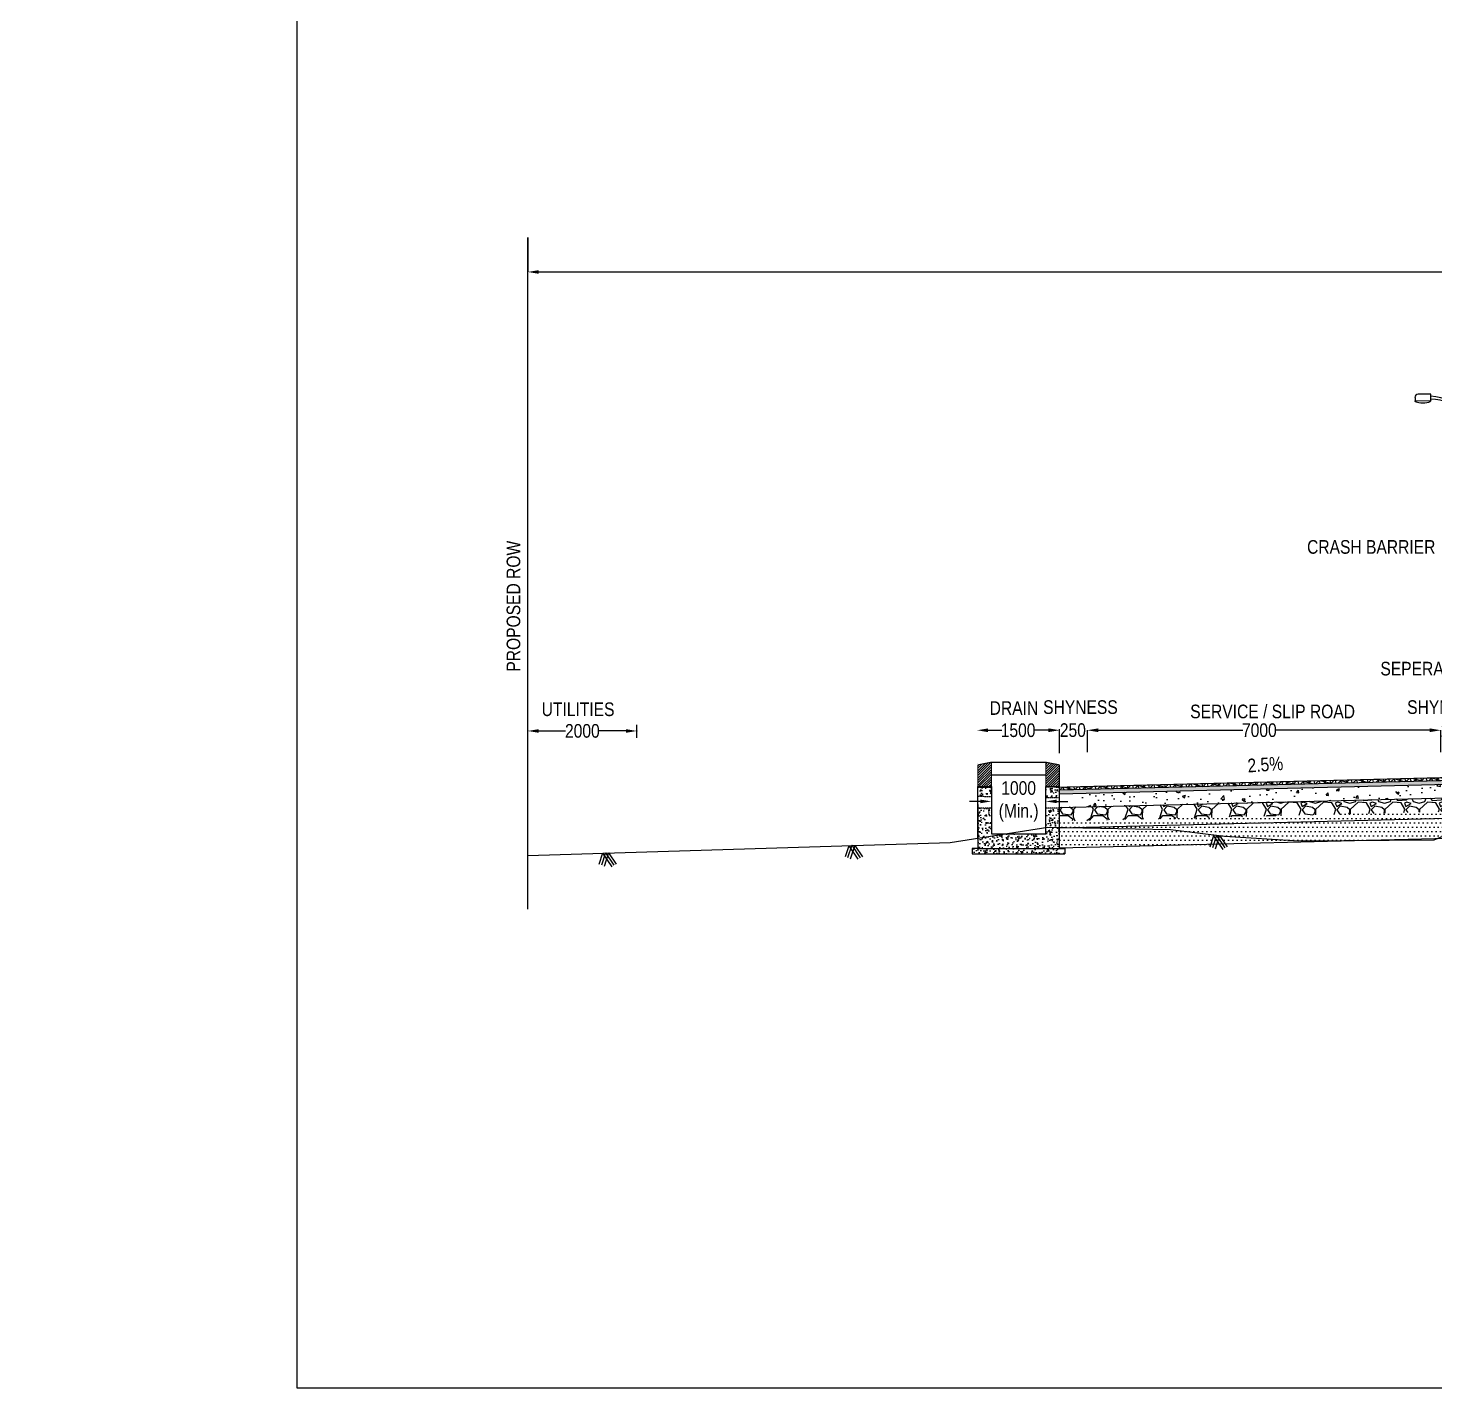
# Model space of a CAD drawing. Header units: millimetres. Extents: x 207528 to 778454, y -364692 to 101323.
# Drawn here: x 369723 to 395534, y -51367 to -26410 of the extents above; entities that cross this region are included whole.
import ezdxf

# ---------------------------------------------------------------- set-up
doc = ezdxf.new("R2010")
doc.units = ezdxf.units.MM
doc.linetypes.add('DASHED2', pattern=[0.375, 0.25, -0.125])
for name, color, linetype in [('Dim', 253, 'Continuous'), ('Dimension', 253, 'Continuous'), ('hatch', 253, 'Continuous'), ('Proposed ROW', 241, 'MNEW')]:
    doc.layers.add(name, color=color, linetype=linetype)
doc.styles.add('DIM', font='ARIALN.TTF', dxfattribs={"height": 250})
doc.styles.get("Standard").update_dxf_attribs({"font": 'arial.ttf'})
doc.styles.add('STRIP PLAN STYLE', font='ARIALN.TTF')
doc.linetypes.add('MNEW', pattern='A,26.152623,-1.048632,["PROW",Standard,S=1.75,R=0,X=0,Y=-0.975095],-7.693777,26.152623', length=61.047655)
doc.dimstyles.new('DIM', dxfattribs={"dimtxt": 250, "dimasz": 200, "dimexe": 0.18, "dimexo": 0.0625, "dimgap": 0.09, "dimtad": 0, "dimtih": 1, "dimtoh": 1, "dimdec": 0, "dimzin": 0, "dimdsep": 46, "dimtxsty": 'DIM', "dimcen": 0.09, "dimclrd": 256, "dimclrt": 7, "dimadec": 0, "dimazin": 0, "dimtfac": 1, "dimtdec": 0, "dimtofl": 0, "dimtmove": 0, "dimatfit": 3, "dimfxl": 1, "dimtolj": 1, "dimtzin": 0, "dimarcsym": 0})

# ---------------------------------------------------------------- blocks, each defined once
blk = doc.blocks.new('*D324')
at = {"layer": 'Defpoints', "color": 0, "transparency": 16777216}
for p in [(378892, -30254), (438892, -30202), (438892, -30886)]:
    blk.add_point(p, dxfattribs=at)
at = {"layer": 'Dim', "color": 0, "lineweight": -2, "transparency": 16777216}
for p, q in [((378892, -30254), (378892, -30886)), ((438892, -30202), (438892, -30886))]:
    blk.add_line(p, q, dxfattribs=at)
at = {"layer": 'Dim', "lineweight": -2, "transparency": 16777216}
for p, q in [((379092, -30886), (406670, -30886)), ((438692, -30886), (414016, -30886))]:
    blk.add_line(p, q, dxfattribs=at)
at = {"layer": 'Dim', "transparency": 16777216}
for points in [[(379092, -30852), (379092, -30919), (378892, -30886)], [(438692, -30852), (438692, -30919), (438892, -30886)]]:
    blk.add_solid(points, dxfattribs=at)
at = {"layer": 'Dim', "color": 7, "transparency": 16777216, "insert": (410343, -30886), "char_height": 400, "attachment_point": 5, "style": 'STRIP PLAN STYLE'}
blk.add_mtext('\\A1;PROPOSED RIGHT OF WAY (60m)', dxfattribs=at)
blk = doc.blocks.new('DDD')
for p, q in [((1867070, -106568), (1867071, -106627)), ((1867358, -106507), (1867129, -106509)), ((1867359, -106625), (1867358, -106507)), ((1867071, -106627), (1867359, -106625)), ((1868297, -107444), (1868295, -109214)), ((1868407, -107450), (1868407, -109214))]:
    blk.add_line(p, q)
for centre, major_axis, start_param, end_param in [((1867129, -106568), (41.7, 41.7), 0.793568, 2.364365), ((1867273, -107703), (-822, 822), 4.14637, 5.423964), ((1867323, -107580), (-343, 922), 4.488864, 5.890241)]:
    blk.add_ellipse(centre, major_axis=major_axis, ratio=1, start_param=start_param, end_param=end_param)
at = {"extrusion": (0, 0, -1)}
blk.add_ellipse((1867215, -106626), major_axis=(144, 1), ratio=0.331897, start_param=0, end_param=3.141593, dxfattribs=at)
blk = doc.blocks.new('DUAL LIGHT')
for p, q in [((1621822, -144545), (1621823, -144427)), ((1621823, -144427), (1622052, -144429)), ((1622110, -144488), (1622110, -144547)), ((1622110, -144547), (1621822, -144545)), ((1620774, -145370), (1620774, -146570)), ((1620884, -145364), (1620885, -146570))]:
    blk.add_line(p, q)
at = {"extrusion": (0, 0, -1)}
for centre, major_axis, start_param, end_param in [((1621908, -145623), (822, 822), 4.14637, 5.423964), ((1621858, -145500), (343, 922), 4.488864, 5.890241), ((1622052, -144487), (-41.7, 41.7), 0.793568, 2.364365)]:
    blk.add_ellipse(centre, major_axis=major_axis, ratio=1, start_param=start_param, end_param=end_param, dxfattribs=at)
blk.add_ellipse((1621966, -144546), major_axis=(-144, 1), ratio=0.331897, start_param=0, end_param=3.141593)
blk.add_blockref('DDD', (-247523, -37321))
blk = doc.blocks.new('*D339')
at = {"layer": 'Defpoints', "color": 0, "transparency": 16777216}
for p in [(389158, -39297), (389158, -39700), (395641, -39700)]:
    blk.add_point(p, dxfattribs=at)
at = {"layer": 'Dim', "color": 0, "lineweight": -2, "transparency": 16777216}
for p, q in [((389158, -39700), (389158, -39297)), ((395641, -39700), (395641, -39297))]:
    blk.add_line(p, q, dxfattribs=at)
at = {"layer": 'Dim', "lineweight": -2, "transparency": 16777216}
for p, q in [((389358, -39297), (392009, -39297)), ((395441, -39297), (392619, -39297))]:
    blk.add_line(p, q, dxfattribs=at)
at = {"layer": 'Dim', "transparency": 16777216}
for points in [[(389358, -39264), (389358, -39331), (389158, -39297)], [(395441, -39264), (395441, -39331), (395641, -39297)]]:
    blk.add_solid(points, dxfattribs=at)
at = {"layer": 'Dim', "color": 7, "transparency": 16777216, "insert": (392314, -39297), "char_height": 250, "attachment_point": 5, "style": 'DIM'}
blk.add_mtext('\\A1;7000', dxfattribs=at)
blk = doc.blocks.new('*D340')
at = {"layer": 'Defpoints', "color": 0, "transparency": 16777216}
for p in [(388397, -40603), (387397, -41084), (388397, -41084)]:
    blk.add_point(p, dxfattribs=at)
at = {"layer": 'Dim', "lineweight": -2, "transparency": 16777216}
for p, q in [((387197, -40603), (386997, -40603)), ((388597, -40603), (388797, -40603))]:
    blk.add_line(p, q, dxfattribs=at)
at = {"layer": 'Dim', "color": 0, "lineweight": -2, "transparency": 16777216}
for p, q in [((387397, -40604), (387397, -40603)), ((388397, -40604), (388397, -40603))]:
    blk.add_line(p, q, dxfattribs=at)
at = {"layer": 'Dim', "transparency": 16777216}
for points in [[(387197, -40570), (387197, -40636), (387397, -40603)], [(388597, -40570), (388597, -40636), (388397, -40603)]]:
    blk.add_solid(points, dxfattribs=at)
at = {"layer": 'Dim', "color": 7, "transparency": 16777216, "insert": (387897, -40603), "char_height": 250, "attachment_point": 5, "style": 'DIM'}
blk.add_mtext('\\A1;1000 \\P(Min.)', dxfattribs=at)
blk = doc.blocks.new('*D334')
at = {"layer": 'Defpoints', "color": 0, "transparency": 16777216}
for p in [(387135, -39297), (387135, -39297), (388640, -39298)]:
    blk.add_point(p, dxfattribs=at)
at = {"layer": 'Dimension', "color": 0, "lineweight": -2, "transparency": 16777216}
for p, q in [((387135, -39298), (387135, -39298)), ((388640, -39298), (388640, -39298))]:
    blk.add_line(p, q, dxfattribs=at)
at = {"layer": 'Dimension', "lineweight": -2, "transparency": 16777216}
for p, q in [((387335, -39298), (387591, -39298)), ((388440, -39298), (388184, -39298))]:
    blk.add_line(p, q, dxfattribs=at)
at = {"layer": 'Dimension', "transparency": 16777216}
for points in [[(387335, -39264), (387335, -39331), (387135, -39297)], [(388440, -39264), (388440, -39331), (388640, -39298)]]:
    blk.add_solid(points, dxfattribs=at)
at = {"layer": 'Dimension', "color": 7, "transparency": 16777216, "insert": (387887, -39298), "char_height": 250, "width": 591.23, "attachment_point": 5, "style": 'DIM'}
blk.add_mtext('\\A1;1500', dxfattribs=at)
blk = doc.blocks.new('*D335')
at = {"layer": 'Defpoints', "color": 0, "transparency": 16777216}
for p in [(378892, -39253), (378892, -39310), (380892, -39254)]:
    blk.add_point(p, dxfattribs=at)
at = {"layer": 'Dimension', "color": 0, "lineweight": -2, "transparency": 16777216}
for p, q in [((378892, -39309), (378892, -39311)), ((380892, -39309), (380892, -39311))]:
    blk.add_line(p, q, dxfattribs=at)
at = {"layer": 'Dimension', "lineweight": -2, "transparency": 16777216}
for p, q in [((379092, -39310), (379584, -39310)), ((380692, -39310), (380199, -39310))]:
    blk.add_line(p, q, dxfattribs=at)
at = {"layer": 'Dimension', "transparency": 16777216}
for points in [[(379092, -39277), (379092, -39344), (378892, -39310)], [(380692, -39277), (380692, -39344), (380892, -39310)]]:
    blk.add_solid(points, dxfattribs=at)
at = {"layer": 'Dimension', "color": 7, "transparency": 16777216, "insert": (379892, -39310), "char_height": 250, "attachment_point": 5, "style": 'DIM'}
blk.add_mtext('\\A1;2000', dxfattribs=at)
blk = doc.blocks.new('*D336')
at = {"layer": 'Defpoints', "color": 0, "transparency": 16777216}
for p in [(396149, -39296), (395639, -39613), (396149, -39613)]:
    blk.add_point(p, dxfattribs=at)
at = {"layer": 'Dim', "lineweight": -2, "transparency": 16777216}
for p, q in [((395439, -39296), (395239, -39296)), ((396349, -39296), (396549, -39296))]:
    blk.add_line(p, q, dxfattribs=at)
at = {"layer": 'Dim', "color": 0, "lineweight": -2, "transparency": 16777216}
for p, q in [((395639, -39297), (395639, -39296)), ((396149, -39297), (396149, -39296))]:
    blk.add_line(p, q, dxfattribs=at)
at = {"layer": 'Dim', "transparency": 16777216}
for points in [[(395439, -39263), (395439, -39329), (395639, -39296)], [(396349, -39263), (396349, -39329), (396149, -39296)]]:
    blk.add_solid(points, dxfattribs=at)
at = {"layer": 'Dim', "color": 7, "transparency": 16777216, "insert": (395884, -39296), "char_height": 250, "attachment_point": 5, "style": 'DIM'}
blk.add_mtext('\\A1;250', dxfattribs=at)
blk = doc.blocks.new('*D337')
at = {"layer": 'Defpoints', "color": 0, "transparency": 16777216}
for p in [(389158, -39296), (388647, -39613), (389158, -39613)]:
    blk.add_point(p, dxfattribs=at)
at = {"layer": 'Dim', "lineweight": -2, "transparency": 16777216}
for p, q in [((388447, -39296), (388247, -39296)), ((389358, -39296), (389558, -39296))]:
    blk.add_line(p, q, dxfattribs=at)
at = {"layer": 'Dim', "color": 0, "lineweight": -2, "transparency": 16777216}
for p, q in [((388647, -39297), (388647, -39296)), ((389158, -39297), (389158, -39296))]:
    blk.add_line(p, q, dxfattribs=at)
at = {"layer": 'Dim', "transparency": 16777216}
for points in [[(388447, -39263), (388447, -39329), (388647, -39296)], [(389358, -39263), (389358, -39329), (389158, -39296)]]:
    blk.add_solid(points, dxfattribs=at)
at = {"layer": 'Dim', "color": 7, "transparency": 16777216, "insert": (388892, -39296), "char_height": 250, "attachment_point": 5, "style": 'DIM'}
blk.add_mtext('\\A1;250', dxfattribs=at)

msp = doc.modelspace()

# ---------------------------------------------------------------- hatches: boundary and pattern name
h = msp.add_hatch()
h.set_pattern_fill('GOST_GLASS', color=41, scale=5)
h.set_pattern_definition([(45, (294910.523, -53854.15), (42.426407, -4e-15), [25, -35]), (45, (294921.13, -53854.15), (42.426407, -4e-15), [10, -50]), (45, (294910.523, -53843.545), (42.426407, -4e-15), [10, -50])])
h.paths.add_polyline_path([(396011, -40208.7), (396011, -40278.8), (390431.9, -40418.2), (390185.5, -40398.6), (389787.4, -40364.3)])
h.paths.add_polyline_path([(388646.7, -40392.8), (389787.4, -40364.3), (390185.5, -40398.6), (390431.9, -40418.2), (388646.7, -40462.9)])
at = {"layer": 'Dim'}
h = msp.add_hatch(dxfattribs=at)
h.set_pattern_fill('ANSI31', color=256, scale=10)
h.set_pattern_definition([(45, (269964.223, -53680.295), (-22.45064, 22.45064), [])])
h.paths.add_polyline_path([(387397, -40049.6), (387147.4, -40071), (387147.3, -40332.2), (387397, -40332.2)])
h.paths.add_polyline_path([(387397, -39962), (387396.9, -39883.5), (387147.5, -39933.1), (387147.4, -40071), (387397, -40049.6)])
h = msp.add_hatch(dxfattribs=at)
h.set_pattern_fill('ANSI31', color=256, scale=10)
h.set_pattern_definition([(45, (270064.223, -53680.295), (-22.45064, 22.45064), [])])
edge = h.paths.add_edge_path()
edge.add_line((388647.1, -39933.3), (388397.1, -39883.5))
edge.add_line((388397.1, -39883.5), (388397, -39962))
edge.add_line((388397, -39962), (388397, -40332.2))
edge.add_line((388397, -40332.2), (388646.7, -40332.2))
edge.add_line((388646.7, -40332.2), (388646.5, -39933.1))
h = msp.add_hatch(dxfattribs=at)
h.set_pattern_fill('AR-CONC', color=256, scale=3)
h.set_pattern_definition([(50, (294910.52, -53854.15), (546.554, -47.8173), [57.15, -628.65]), (355, (294910.5, -53854.15), (-105.7303, 573.1705), [45.72, -502.9218]), (100.45144, (294956.07, -53858.14), (440.8237, 525.3533), [48.57, -534.2707]), (46.1842, (294910.5, -53701.75), (813.237, -126.127), [85.725, -942.975]), (96.6356, (294978.3, -53712.3), (712.2124, 742.2784), [72.855, -801.407]), (351.18415, (294910.5, -53701.75), (712.2124, 742.2784), [68.58, -754.379]), (21, (294986.72, -53739.85), (454.8432, -306.7956), [57.15, -628.65]), (326, (294986.7, -53739.85), (185.406, 552.564), [45.72, -502.92]), (71.45144, (295024.6, -53765.4), (640.2493, 245.7683), [48.57, -534.2698]), (37.5, (294910.52, -53854.15), (9.2658, 253.6651), [0, -496.824, 0, -510.54, 0, -504.825]), (7.5, (294910.52, -53854.15), (200.459, 300.5417), [0, -291.084, 0, -485.394, 0, -192.405]), (327.5, (294740.6, -53854.15), (406.7718, -17.18623), [0, -190.5, 0, -594.36, 0, -788.67]), (317.5, (294664.4, -53854.15), (444.3875, 76.2795), [0, -247.65, 0, -394.716, 0, -560.07])])
h.paths.add_polyline_path([(389011, -40453.8), (390431.9, -40418.2), (391329.7, -40489.7), (392512.9, -40545.7), (394051.4, -40553.5), (395354.1, -40492.6), (396520.3, -40474.4), (396520.3, -40525.8), (389011, -40703.8)])
h.paths.add_polyline_path([(390431.9, -40418.2), (396011, -40278.8), (396520.3, -40266), (396520.3, -40474.4), (395354.1, -40492.6), (394051.4, -40553.5), (392512.9, -40545.7), (391329.7, -40489.7)])
at = {"layer": 'hatch'}
h = msp.add_hatch(dxfattribs=at)
h.set_pattern_fill('NET3', color=256, scale=30, angle=45)
h.set_pattern_definition([(45, (294910.52, -53854.15), (-67.35192, 67.35192), []), (105, (294910.52, -53854.15), (-92.004435, -24.65251), []), (165, (294910.52, -53854.15), (-24.65251, -92.004435), [])])
h.paths.add_polyline_path([(388646.7, -40342.8), (389337.3, -40325.6), (389787.4, -40364.3), (388646.7, -40392.8)])
h.paths.add_polyline_path([(396011, -40158.7), (396011, -40208.7), (389787.4, -40364.3), (389337.3, -40325.6)])
h = msp.add_hatch(dxfattribs=at)
h.set_pattern_fill('AR-CONC', color=256, angle=90)
h.set_pattern_definition([(140, (270064.22, -53680.3), (15.93909, 182.18467), [19.05, -209.55]), (85, (270064.22, -53680.3), (-191.05685, -35.24342), [15.24, -167.64058]), (190.45144, (270065.55, -53665.11), (-175.11775, 146.94125), [16.19, -178.09024]), (136.1842, (270013.42, -53680.3), (42.04233, 271.07904), [28.575, -314.325]), (186.63556, (270016.93, -53657.7), (-247.4261, 237.40413), [24.285, -267.1356]), (81.18415, (270013.42, -53680.3), (-247.4261, 237.40413), [22.85997, -251.4597]), (111, (270026.12, -53654.9), (102.2652, 151.6144), [19.05, -209.55]), (56, (270026.12, -53654.9), (-184.18797, 61.80203), [15.24, -167.64]), (161.45145, (270034.64, -53642.26), (-81.92277, 213.41642), [16.19, -178.08994]), (127.5, (270064.22, -53680.295), (-84.55504, 3.088603), [0, -165.608, 0, -170.18, 0, -168.275]), (97.5, (270064.22, -53680.295), (-100.180575, 66.81966), [0, -97.028, 0, -161.798, 0, -64.135]), (57.5, (270064.22, -53736.94), (5.728744, 135.590595), [0, -63.5, 0, -198.12, 0, -262.89]), (47.5, (270064.22, -53762.34), (-25.42649, 148.12918), [0, -82.55, 0, -131.572, 0, -186.69])])
h.paths.add_polyline_path([(388640.9, -40729.3), (388397, -40729.4), (388397, -41199.7), (387397, -41199.7), (387396.6, -40729.9), (387146.7, -40723.7), (387146.7, -41467.3), (388640.7, -41467.3)])
h.paths.add_polyline_path([(387397, -40332.2), (387147, -40332.2), (387147.7, -40513.2), (387394.2, -40519.3)])
h.paths.add_polyline_path([(388640.9, -40332.2), (388397, -40332.2), (388397, -40540.2), (388640.9, -40540.2)])
h.paths.add_polyline_path([(388747, -41467.4), (388669.4, -41467.4), (388640.9, -41467.3), (388640.7, -41467.3), (387146.7, -41467.3), (387042.4, -41465), (387047, -41567.4), (388747, -41567.4)])
h = msp.add_hatch(dxfattribs=at)
h.set_pattern_fill('GRAVEL', color=11, scale=25)
h.set_pattern_definition([(228.01279, (295367.723, -53219.15), (-5080, -5715), [85.4304, -8457.621]), (184.96974, (295310.573, -53282.65), (7619.999997, 635.000036), [146.6012, -14513.5122]), (132.510447, (295164.523, -53295.35), (6350.000003, -6984.999998), [103.3704, -10233.6807]), (267.27369, (294916.873, -53454.1), (635.000001, 12700), [133.501, -13216.6094]), (292.833654, (294910.523, -53587.45), (-3175, 7620), [130.9084, -12959.952]), (357.27369, (294961.323, -53708.1), (-12700, 635.000001), [133.501, -13216.6094]), (37.69424, (295094.673, -53714.451), (-8254.9999996, -6350.0000005), [176.5484, -17478.2788]), (72.255328, (295234.373, -53606.501), (4445.000001, 13969.9999996), [166.68, -16501.314]), (121.429566, (295285.173, -53447.75), (-5080.000001, 8255), [133.9532, -13261.3864]), (175.23636, (295215.32, -53333.45), (6985, -635), [152.9283, -7493.4842]), (222.397438, (295062.923, -53320.751), (-7619.9999998, -6985.0000003), [197.7695, -19579.193]), (138.814075, (295545.52, -53460.45), (-4445, 3810), [67.501, -6682.6415]), (171.469234, (295494.723, -53416), (8255, -1269.999999), [128.4205, -12713.6597]), (225, (295367.72, -53396.95), (-9e-14, -635), [89.8023, -808.2233]), (203.19859, (295323.27, -53320.75), (3175, 1270), [48.3603, -4787.6556]), (291.80141, (295278.82, -53339.8), (-635, 1905), [68.3914, -3351.1882]), (30.96376, (295304.22, -53403.3), (1905, 1270), [111.08, -3591.5745]), (161.56505, (295399.47, -53346.15), (1270, -635), [80.3218, -1927.7245]), (16.38954, (294910.523, -53339.8), (6350, 1905), [112.522, -11139.7067]), (70.346176, (295018.473, -53308.05), (-2540, -6985), [94.3997, -9345.554]), (293.19859, (295399.47, -53219.15), (-1270, 3175), [96.72, -4739.296]), (343.61046, (295437.573, -53308.05), (-6350, 1905), [112.522, -11139.7067]), (339.443955, (294910.52, -53733.5), (-3175, 1270), [108.5088, -5316.9336]), (294.77514, (295012.123, -53771.6), (-3175.000004, 6984.999998), [90.918, -9000.8983]), (66.80141, (295405.82, -53854.15), (1270, 3175), [96.72, -4739.296]), (17.354025, (295443.923, -53765.25), (-8255, -2540), [106.4457, -10538.094]), (69.443955, (295094.67, -53854.15), (-1270, -3175), [54.2544, -5371.188]), (101.30993, (295367.72, -53854.15), (-635, 2540), [32.3787, -3205.4987]), (165.96376, (295361.37, -53822.4), (1905, -635), [130.9084, -2487.2636]), (186.009006, (295234.373, -53790.65), (6350, 635), [121.3167, -12010.3412]), (303.69007, (295304.22, -53460.45), (-635, 1270), [91.581, -2197.944]), (353.157227, (295355.023, -53536.651), (10795, -1269.9999994), [159.8892, -15829.0023]), (60.945396, (295513.77, -53555.7), (-2540, -4445), [65.377, -6472.348]), (90, (295545.5, -53498.55), (-635, 635), [38.1, -596.9]), (120.256437, (295221.673, -53771.6), (2540, -4445), [88.2167, -8733.4852]), (48.01279, (295177.223, -53695.4), (5080, 5715), [170.8607, -8372.1905]), (0, (295291.5, -53568.4), (635, 635), [165.1, -469.9]), (325.304846, (295456.623, -53568.4), (6350.000002, -4444.999997), [100.4024, -9939.8292]), (254.0546, (295539.17, -53625.55), (-635, -2540), [92.4573, -4530.4125]), (207.645975, (295513.773, -53714.45), (-12065.0000004, -6349.999999), [150.5363, -14903.116]), (175.42608, (295380.423, -53784.301), (-8255, 635), [159.2574, -15766.4616])])
h.paths.add_polyline_path([(388646.7, -40712.9), (396130.9, -40525.8), (396520.3, -40516.1), (396520.3, -40769.7), (388646.7, -40966.7)])
h = msp.add_hatch(dxfattribs=at)
h.set_pattern_fill('DOTS', color=25, scale=50)
h.set_pattern_definition([(0, (294910.52, -53854.15), (39.6875, 79.375), [0, -79.375])])
h.paths.add_polyline_path([(388646.7, -40966.7), (396380.9, -40769.7), (396520.3, -40769.7), (396520.3, -41266.3), (388646.7, -41463.2)])

# ---------------------------------------------------------------- linework, layer by layer
for p, q in [((387147, -41296.1), (387147, -40332.2)), ((387397, -40332.2), (387397, -41199.7)), ((388397, -41199.7), (388397, -40332.2)), ((387397, -41199.7), (388397, -41199.7)), ((387147, -41467.3), (387047, -41467.3)), ((387047, -41467.3), (387047, -41567.4)), ((387147, -41467.3), (388647, -41467.3)), ((387047, -41567.4), (388747, -41567.4))]:
    msp.add_line(p, q)
for points in [[(387146.9, -39933.3, 20, 20, 0), (387146.9, -39933.3, 20, 20, 0), (387396.9, -39883.5, 20, 20, 0), (387397, -39962, 20, 20, 0), (387397, -40332.2, 20, 20, 0), (387147.3, -40332.2, 20, 20, 0), (387147.5, -39933.1, 0, 0, 0)], [(388647.1, -39933.3, 20, 20, 0), (388647.1, -39933.3, 20, 20, 0), (388397.1, -39883.5, 20, 20, 0), (388397, -39962, 20, 20, 0), (388397, -40332.2, 20, 20, 0), (388646.7, -40332.2, 20, 20, 0), (388646.5, -39933.1, 0, 0, 0)]]:
    msp.add_lwpolyline(points, format="xyseb")
for points in [[(387144.2, -39915.2), (387144.6, -39915.2)], [(387396.9, -39885.1), (388397.1, -39883.5)], [(387397, -40113.5), (388397.1, -40113.5)], [(388640.2, -40059.2), (388640.2, -41009.2)], [(388640.9, -40261.7), (388640.9, -41467.3)], [(388646.7, -40392.8), (396146.7, -40205.3)], [(388646.7, -40462.9), (396520.3, -40266)], [(388646.7, -40712.9), (396520.3, -40516.1)], [(387146.7, -40659), (387146.7, -40909.1)], [(387146.7, -40824.6), (387146.7, -41467.3)], [(388646.7, -41088.3), (396520.3, -40891.5)], [(396520.3, -41266.3), (388646.7, -41463.2)], [(388647, -41467.4), (388747, -41467.4), (388747, -41567.4)]]:
    msp.add_lwpolyline(points)
for points, const_width in [([(388640.2, -40008.7), (388640.2, -40372.6)], 10), ([(388646.7, -40342.8), (396146.7, -40155.3)], 20)]:
    msp.add_lwpolyline(points, dxfattribs=dict(const_width=const_width))
at = {"linetype": 'DASHED2', "ltscale": 2}
for points in [[(387394.2, -40350.6), (387144.2, -40344.4)], [(387394.2, -40519.3), (387144.2, -40513.1)], [(388640.9, -40346.2), (388390.9, -40340)], [(387396.6, -40729.9), (387146.6, -40723.6)], [(388640.2, -40540.2), (388397, -40540.2)], [(388640.9, -40729.3), (388397, -40729.2)]]:
    msp.add_lwpolyline(points, dxfattribs=at)
at = {"layer": 'Dim'}
for points in [[(384197.2, -8793.9), (374652, -8793.9), (374652, -51367.1), (446661.1, -51367.1), (446661.1, -8793.9), (369722.8, -8793.9)], [(380891.6, -39436.9), (380891.6, -39196.3)], [(388649.4, -39719.3), (388649.4, -39276)], [(387146.7, -40659), (387146.7, -40332.2)], [(391473.9, -41236.6), (391406, -41441.2)], [(391529.1, -41229.1), (391453.4, -41457)], [(391473.9, -41236.6), (391641.1, -41485)], [(391584, -41230.9), (391500.6, -41482.1)], [(391529.1, -41229.1), (391682.6, -41457)], [(391584, -41230.9), (391723.7, -41438.5)], [(380262.8, -41554.6), (380194.9, -41759.2)], [(380318, -41547), (380242.3, -41774.9)], [(380262.8, -41554.6), (380430, -41802.9)], [(380372.9, -41548.8), (380289.5, -41800)], [(380318, -41547), (380471.4, -41775)], [(380372.9, -41548.8), (380512.6, -41756.4)], [(384780.5, -41416.4), (384712.5, -41621)], [(384835.7, -41408.9), (384760, -41636.8)], [(384780.5, -41416.4), (384947.6, -41664.7)], [(384890.5, -41410.7), (384807.1, -41661.9)], [(384835.7, -41408.9), (384989.1, -41636.8)], [(384890.5, -41410.7), (385030.3, -41618.2)]]:
    msp.add_lwpolyline(points, dxfattribs=at)
at = {"layer": 'Dimension', "linetype": 'Continuous', "ltscale": 10, "flags": 128}
msp.add_lwpolyline([(378891.6, -41594.1), (386640.5, -41357.1), (388430.7, -41076.2), (390680.6, -41121.1), (391672.8, -41241.6), (393038.7, -41328.4), (395521.1, -41307.8), (396396.1, -40938.2), (399572.6, -40803.7), (402989.8, -40520.7), (408891, -40346.3)], dxfattribs=at)
at = {"layer": 'Proposed ROW', "lineweight": -3, "ltscale": 3, "flags": 128}
msp.add_lwpolyline([(378891.6, -42583.3), (378891.6, -30254.4)], dxfattribs=at)

# ---------------------------------------------------------------- block references
at = {"xscale": -1}
msp.add_blockref('DUAL LIGHT', (2017280.5, 111298.3), dxfattribs=at)

# ---------------------------------------------------------------- texts
at = {"layer": 'Dim', "insert": (378629.2, -37020.5), "char_height": 250, "attachment_point": 5, "rotation": 90, "style": 'DIM'}
msp.add_mtext_dynamic_manual_height_columns('PROPOSED ROW', width=5325.312, gutter_width=1250, heights=[0], dxfattribs=at)
at = {"layer": 'Dim', "color": 7, "insert": (394366.5, -35933.8), "char_height": 250, "attachment_point": 5, "style": 'DIM'}
msp.add_mtext_dynamic_manual_height_columns('CRASH BARRIER', width=5325.312, gutter_width=1250, heights=[0], dxfattribs=at)
at = {"layer": 'Dim', "char_height": 250, "attachment_point": 5, "style": 'DIM'}
for s, insert in [('SEPERATOR', (395417.9, -38167.8)), ('UTILITIES', (379813.1, -38913.1)), ('DRAIN', (387810.7, -38889)), ('SHYNESS', (389030.9, -38873.5)), ('SERVICE / SLIP ROAD', (392557, -38953.7)), ('SHYNESS', (395709.9, -38873.8))]:
    msp.add_mtext_dynamic_manual_height_columns(s, width=5325.312, gutter_width=1250, heights=[0], dxfattribs=dict(at, insert=insert))
at = {"layer": 'Dim', "color": 7, "insert": (392422.9, -39925.9), "char_height": 250, "attachment_point": 5, "rotation": 4.21364, "style": 'DIM'}
msp.add_mtext_dynamic_manual_height_columns('2.5%', width=5325.312, gutter_width=1250, heights=[0], dxfattribs=at)

# ---------------------------------------------------------------- dimensions: what is measured, and where the dimension line sits
at = {"layer": 'Dim'}
dim = msp.add_linear_dim(base=(438891.6, -30885.8), p1=(378891.6, -30254.4), p2=(438891.6, -30201.9), text='PROPOSED RIGHT OF WAY (60m)', dimstyle='DIM', override={"dimtxt": 400, "dimtxsty": 'STRIP PLAN STYLE'}, dxfattribs=at)
dim.commit()
dim.dimension.update_dxf_attribs({"geometry": '*D324', "text_midpoint": (410342.8, -30885.8), "dimtype": 160})
for base, p1, p2, text, picture, middle in [((389157.5, -39295.9), (388647.3, -39613), (389157.5, -39613), '250', '*D337', (388892.2, -39295.9)), ((396148.9, -39296.1), (395638.6, -39613.3), (396148.9, -39613.3), '250', '*D336', (395883.5, -39296.1)), ((388396.6, -40603), (387396.6, -41084.5), (388396.6, -41084.5), '1000 \\P(Min.)', '*D340', (387896.6, -40603))]:
    dim = msp.add_linear_dim(base=base, p1=p1, p2=p2, angle=0, text=text, dimstyle='DIM', override={"dimfxl": 1.25, "dimfxlon": 1}, dxfattribs=at)
    dim.commit()
    dim.dimension.update_dxf_attribs({"geometry": picture, "text_midpoint": middle, "dimtype": 161})
dim = msp.add_linear_dim(base=(389157.8, -39297.5), p1=(395640.8, -39699.6), p2=(389157.8, -39699.6), angle=180, text='7000', dimstyle='DIM', dxfattribs=at)
dim.commit()
dim.dimension.update_dxf_attribs({"geometry": '*D339', "text_midpoint": (392314.5, -39297.5), "dimtype": 161})
at = {"layer": 'Dimension'}
dim = msp.add_linear_dim(base=(378891.6, -39310.4), p1=(380891.6, -39254.2), p2=(378891.6, -39253.1), text='2000', dimstyle='DIM', override={"dimfxl": 1.25, "dimfxlon": 1}, dxfattribs=at)
dim.commit()
dim.dimension.update_dxf_attribs({"geometry": '*D335', "text_midpoint": (379891.6, -39310.4)})
dim = msp.add_aligned_dim(p1=(388639.7, -39297.8), p2=(387135.1, -39297.5), distance=0, text='1500', dimstyle='DIM', dxfattribs=at)
dim.commit()
dim.dimension.update_dxf_attribs({"geometry": '*D334', "text_midpoint": (387887.4, -39297.7)})

doc.saveas('drawing.dxf')
